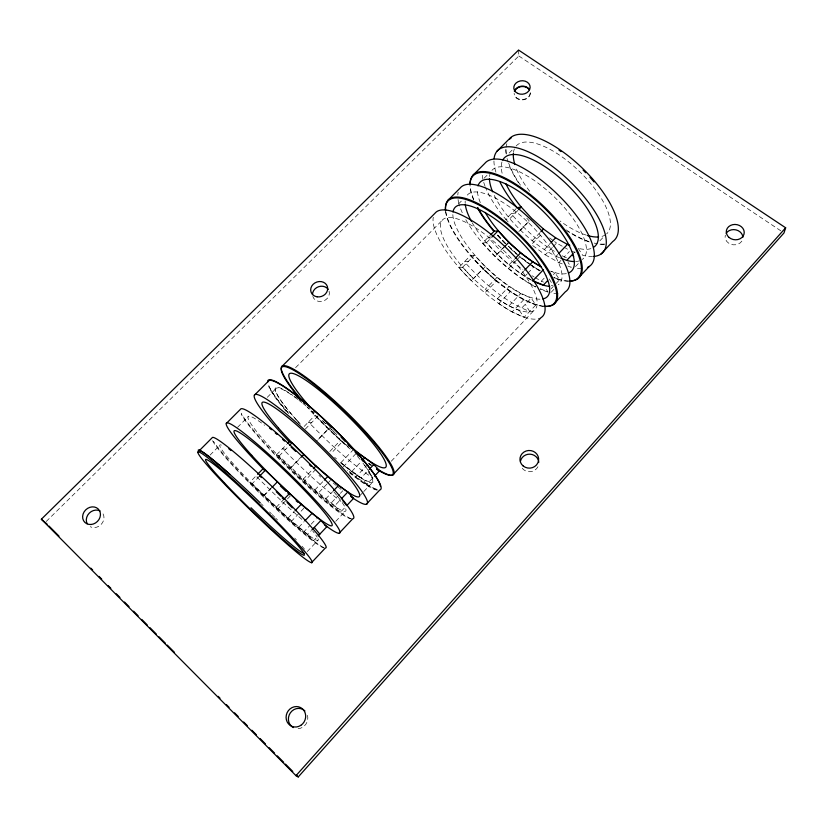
<?xml version="1.0" encoding="UTF-8"?>
<svg xmlns="http://www.w3.org/2000/svg" width="827" height="827" viewBox="0 0 827 827"><rect width="100%" height="100%" fill="white"/><g stroke="black" fill="none" stroke-linecap="round" stroke-linejoin="round"><path stroke-width="0.62" stroke-dasharray="4.13 3.1" d="M458.861 267.452L462.655 267.214L473.509 278.802L485.253 289.336L497.378 298.743L509.039 286.576L520.679 293.616L531.172 298.092L535.865 304.946L524.132 317.32L511.975 311.862C491.796 300.356 474.274 284.715 458.861 267.452L470.522 255.522L474.388 255.212L485.191 266.77L496.975 277.438L509.039 286.576M498.753 303.685L510.342 291.58L523.749 299.725L535.865 304.946M556.147 283.423L559.61 279.753L555.031 272.848L551.485 271.452M391.285 461.208L533.87 310.549M599.844 240.853L604.072 236.388M551.33 292.096L553.925 289.347M335.762 521.31L345.179 511.355M360.407 495.125L362.939 492.447M363.787 491.548L372.222 482.637M307.293 551.537L317.723 540.517M311.19 524.142L316.317 518.725M339.504 494.246L330.004 504.212L303.943 481.676L276.466 454.881L286.814 444.306M340.352 493.357L342.874 490.69M367.798 464.381L355.941 476.828L347.226 469.87M523.749 299.725L512.109 311.955M535.069 277.531L541.292 281.201L546.451 275.753M562.174 255.76L564.262 256.949L569.348 251.573M575.437 266.625L578.828 263.048M303.943 508.192L290.959 521.754L249.692 482.389L255.915 476.052L258.748 476.993L252.163 483.733L249.692 482.389M327.006 483.991L317.558 493.843M327.843 483.113L330.355 480.477M355.972 453.589L343.35 466.769M527.812 273.241L533.797 266.956L540.031 270.605M552.364 247.48L545.303 254.83L531.389 244.596L541.819 233.783M553.211 246.591L556.581 243.045L562.867 246.57M553.377 274.595L555.031 272.848M572.48 254.365L574.93 251.78M497.378 298.743L508.967 305.897L519.377 310.497L531.172 298.092M364.531 465.188A67.369 9.531 44.1 0 1 340.269 462.262L361.089 477.903L367.529 471.121L372.791 477.965L366.692 484.364L355.331 476.383M252.163 483.733L288.085 518.002L307.644 534.418L310.962 530.924M276.466 454.881L279.113 456.018L314.88 489.935L334.78 505.721L340.507 499.694M551.185 288.664L552.756 287.01M330.004 504.212L340.538 512.12L345.831 506.548M290.959 521.754L313.547 540.744L318.25 535.803M494.257 195.43A63.514 23.745 44.1 0 0 509.794 218.721C522.86 233.824 538.15 247.232 556.013 256.349L557.77 254.509M508.967 305.897L520.679 293.616M351.795 471.421L361.161 461.6M298.764 527.275L304.016 521.765M325.693 498.919L332.599 491.672M290.349 495.911L277.396 509.349M315.893 469.291L303.943 481.676M346.213 445.133L342.306 441.752L331.41 453.062M510.342 291.58L496.469 281.056L484.756 292.954M516.482 260.195L508.481 268.475L494.98 256.277L482.637 243.014L489.842 235.674M517.34 259.306L519.904 256.628L528.835 263.275M544.238 249.64L550.358 243.262M482.637 243.014L486.565 242.621L497.306 254.168L509.07 264.785L521.155 273.83L523.811 271.06M314.88 489.935L323.481 480.963M340.869 462.707L353.584 449.443M288.085 518.002L294.185 511.644M498.619 303.571L498.815 303.592A74.523 23.9 44.1 0 0 540.093 318.116M545.303 254.83L558.866 262.583L562.722 258.562M303.261 532.443L309.484 525.951M497.234 298.63L497.44 298.65A64.392 20.644 44.1 0 0 530.417 283.785A64.392 20.644 44.1 0 0 451.139 217.604A64.392 20.644 44.1 0 0 473.447 278.616L485.191 266.77M532.133 240.76L539.99 232.614M496.975 277.438L485.18 289.409M509.07 264.785L514.373 259.285M303.044 479.35L312.492 469.56M329.839 451.449L340.848 440.036M276.29 507.22L283.248 500.004M508.481 268.475L522.364 278.895L527.037 274.047M271.256 487.878L263.379 495.973M301.948 456.111L289.988 468.433M304.15 426.443L315.128 415.206L328.422 428.717L316.648 440.843M470.522 255.522L482.937 268.806L471.338 280.746M503.86 247.149L494.98 256.277M520.421 230.237L530.924 219.434M497.306 254.168L503.519 247.78M290.887 467.824L300.346 458.075M318.581 439.168L329.601 427.807L337.974 435.674M264.071 495.569L271.049 488.385M516.234 208.538L505.731 219.289L508.347 222.122M486.565 242.621L492.365 236.687M517.96 210.368L509.794 218.721L505.731 219.289A73.5 27.498 44.1 0 1 485.563 187.502M462.655 267.214L474.388 255.212M305.246 429.141L318.023 416.043L315.128 415.206M279.113 456.018L288.034 446.88M518.839 231.591L529.239 220.871L526.634 218.049M295.59 367.664L442.228 220.313M509.184 153.036L513.536 148.664M458.396 204.073L461.962 200.485M267.255 397.332L275.939 388.607M210.037 455.108L219.879 445.226M237.545 427.332L248.121 416.705M484.095 178.239L487.579 174.735M46.25 521.444L518.839 55.967L518.55 50.054M515.521 212.87L511.138 213.78C524.142 228.572 538.697 242.414 555.899 252.214M491.3 236.873L488.116 237.442L500.428 250.695L513.918 262.862L522.85 269.54M468.527 261.208L464.412 261.797C482.792 282.131 503.86 301.348 529.725 311.459L525.29 304.284M311.645 422.576L308.471 422.049C328.309 442.393 349.035 462.21 372.791 477.965M285.604 449.371L282.596 448.637C301.007 467.296 319.956 485.604 340.941 501.358M571.323 251.098L575.861 252.783M564.262 256.949L566.516 257.797M556.013 256.349L559.59 257.704M558.866 262.583L562.236 263.885M567.87 266.046L571.24 267.338L568.025 262.397M554.018 277.521L559.61 279.753M541.292 281.201L543.525 282.1M551.32 285.274L553.542 286.183M540.269 288.747L548.032 291.962L544.724 287.052M366.072 483.909L374.249 488.343A77.976 11.04 44.1 0 0 379.211 489.274M563.911 247.159L568.097 249.506M531.957 275.691L534.035 276.911M521.155 273.83L531.771 280.126M522.364 278.895L535.824 286.907M518.839 55.967L780.771 230.805M368.625 463.502L371.592 465.508M549.624 237.969L553.604 240.874M554.597 241.598L556.581 243.045M529.828 264.009L533.797 266.956M471.4 280.684L471.266 280.57A74.523 23.9 44.1 0 1 433.276 217.274M301.886 519.418L283.568 502.981L255.915 476.052M334.635 457.29L336.506 458.944M508.223 246.105L519.005 255.822M482.937 268.806L496.469 281.056M328.422 428.717L342.306 441.752M366.692 484.364L361.089 477.903M322.478 420.571L326.045 424.189M307.644 534.418L313.547 540.744M497.658 235.033L505.545 243.541M334.78 505.721L340.538 512.12M519.377 310.497L524.132 317.32M578.207 248.338L582.663 255.295A73.252 28.345 44.1 0 0 592.132 256.525M549.231 278.957L552.312 284.116M530.345 93.11A8.125 6.709 -5.9 0 1 522.044 99.964A8.125 6.709 -5.9 0 1 514.125 93.327M329.084 291.176A8.559 7.526 -20 0 1 323.223 301.038A8.559 7.526 -20 0 1 312.813 296.49M103.075 513.898A9.397 8.187 -43.1 0 1 100.997 524.587A9.397 8.187 -43.1 0 1 90.226 526.727M307.479 715.334A10.275 9.593 -65.1 0 1 298.123 728.68M537.932 466.738A9.273 8.777 0.6 0 1 521.889 467.896M741.84 241.112A8.932 7.608 7.7 0 1 730.83 244.254A8.932 7.608 7.7 0 1 725.32 235.157M294.712 538.077A78.844 5.272 44.1 0 1 296.407 539.928M302.062 546.275A78.844 5.272 44.1 0 1 304.522 549.149M261.239 503.798A79.413 5.313 44.1 0 1 263.089 505.597M269.519 511.954A79.413 5.313 44.1 0 1 271.328 513.753M272.217 514.652A79.413 5.313 44.1 0 1 274.864 517.309M275.722 518.178A79.413 5.313 44.1 0 1 277.541 520.028M530.334 92.727A8.125 6.709 -5.9 0 1 523.088 99.509A8.125 6.709 -5.9 0 1 514.332 94.681M579.293 260.887A63.514 23.745 44.1 0 1 575.685 261.508M489.543 176.513A63.514 23.745 44.1 0 1 489.977 174.166M491.951 170.362A63.514 23.745 44.1 0 1 555.475 198.087A63.514 23.745 44.1 0 1 582.229 259.461M581.639 268.703A73.5 27.498 44.1 0 1 574.961 268.186M485.087 186.292A73.5 27.498 44.1 0 1 482.141 174.001M566.361 273.613A63.731 22.991 44.1 0 1 550.534 271.142M480.311 202.615A63.731 22.991 44.1 0 1 477.468 188.628M531.647 280.27A63.948 22.226 44.1 0 1 472.072 222.504M465.188 203.132A63.948 22.226 44.1 0 1 465.188 200.982M467.307 195.1A63.948 22.226 44.1 0 1 530.076 224.251A63.948 22.226 44.1 0 1 558.266 284.757M558.018 293.688A74.006 25.73 44.1 0 1 550.606 292.748M547.856 292.003A74.006 25.73 44.1 0 1 540.269 289.15M535.648 286.948A74.006 25.73 44.1 0 1 464.598 217.46M462.262 212.725A74.006 25.73 44.1 0 1 459.192 204.641M458.83 203.308A74.006 25.73 44.1 0 1 458.055 199.483M457.817 194.945A74.006 25.73 44.1 0 1 458.179 192.309M568.066 281.149A73.231 26.402 44.1 0 1 553.656 277.82M539.659 270.884A73.231 26.402 44.1 0 1 529.445 264.237M528.453 263.524A73.231 26.402 44.1 0 1 519.573 256.67M518.601 255.874A73.231 26.402 44.1 0 1 508.026 246.405M505.276 243.707A73.231 26.402 44.1 0 1 497.296 235.271M473.664 200.02A73.231 26.402 44.1 0 1 470.015 185.579M568.914 281.087A73.748 26.619 44.1 0 1 554.266 277.727M540.176 270.749A73.748 26.619 44.1 0 1 531.875 265.446M530.882 264.754A73.748 26.619 44.1 0 1 519.945 256.442M517.206 254.158A73.748 26.619 44.1 0 1 508.202 245.991M505.555 243.396A73.748 26.619 44.1 0 1 497.523 234.899M473.737 199.4A73.748 26.619 44.1 0 1 470.129 186.034M539.959 299.198A64.175 21.44 44.1 0 1 486.152 267.152A64.175 21.44 44.1 0 1 452.845 214.431M543.07 306.331A73.748 24.614 44.1 0 1 483.599 269.509A73.748 24.614 44.1 0 1 445.577 211.34M543.794 306.248A74.265 24.82 44.1 0 1 484.756 270.026A74.265 24.82 44.1 0 1 445.805 211.795M333.87 431.57A67.132 10.493 44.1 0 1 331.079 428.903M325.611 423.527A67.132 10.493 44.1 0 1 322.912 420.798M288.923 413.634A77.976 11.04 44.1 0 1 268.299 384.886M371.426 465.074A77.686 12.147 44.1 0 1 369.328 463.575M348.86 447.18A77.686 12.147 44.1 0 1 345.893 444.595M344.911 443.717A77.686 12.147 44.1 0 1 311.21 410.709M300.449 424.23A67.369 9.531 44.1 0 1 298.009 421.563M297.213 420.685A67.369 9.531 44.1 0 1 292.789 395.42M293.926 396.236A67.369 9.531 44.1 0 1 295.694 397.518M312.678 411.298A67.369 9.531 44.1 0 1 314.549 412.942M357.533 456.421A67.369 9.531 44.1 0 1 360.076 459.502M370.734 465.25A77.149 12.023 44.1 0 1 368.656 463.761M350.276 449.154A77.149 12.023 44.1 0 1 307.479 407.463M495.921 172.15A73.252 28.345 44.1 0 1 493.946 160.924M604.837 244.12A72.993 29.203 44.1 0 1 594.22 243.097M588.71 241.474A72.993 29.203 44.1 0 1 566.03 229.834M520.462 185.165A72.993 29.203 44.1 0 1 508.987 163.901M506.31 154.029A72.993 29.203 44.1 0 1 505.938 148.901M590.923 248.596A63.297 24.49 44.1 0 1 579.438 248.627M502.113 173.225A63.297 24.49 44.1 0 1 502.299 161.079M605.757 234.599A63.079 25.223 44.1 0 1 598.975 236.935M586.364 235.168A63.079 25.223 44.1 0 1 560.003 220.964M529.662 191.244A63.079 25.223 44.1 0 1 515.666 166.909M513.464 152.457A63.079 25.223 44.1 0 1 514.394 148.922M516.141 146.048A63.079 25.223 44.1 0 1 579.438 171.427A63.079 25.223 44.1 0 1 606.615 233.907M604.123 244.182A72.487 28.966 44.1 0 1 598.552 244.048M589.248 241.929A72.487 28.966 44.1 0 1 567.56 231.26M518.405 182.726A72.487 28.966 44.1 0 1 508.481 163.27M508.067 162.061A72.487 28.966 44.1 0 1 507.054 158.557M506.083 153.377A72.487 28.966 44.1 0 1 505.948 148.436M506.062 147.309A72.487 28.966 44.1 0 1 506.879 143.764M318.013 538.77A68.403 5.541 44.1 0 1 264.051 495.58A68.403 5.541 44.1 0 1 222.215 445.474M312.813 531.099A68.403 5.541 44.1 0 1 314.239 532.929M315.759 535.017A68.403 5.541 44.1 0 1 317.165 537.157M323.719 547.505A79.165 6.42 44.1 0 1 267.038 499.549A79.165 6.42 44.1 0 1 213.48 441.277M324.494 548.094A78.617 6.327 44.1 0 1 265.364 498.815A78.617 6.327 44.1 0 1 212.094 439.395M337.892 496.779A67.897 7.567 44.1 0 1 325.817 499.591A67.897 7.567 44.1 0 1 258.706 434.113A67.897 7.567 44.1 0 1 264.63 425.295M318.995 475.298A67.897 7.567 44.1 0 1 320.7 477.107M333.974 491.972A67.897 7.567 44.1 0 1 336.961 495.611M350.917 518.519A78.575 8.756 44.1 0 1 293.337 472.279A78.575 8.756 44.1 0 1 241.35 413.211M351.899 518.88A78.027 8.652 44.1 0 1 296.552 476.197A78.027 8.652 44.1 0 1 241.246 414.058M362.981 463.172A67.39 9.531 44.1 0 1 340.776 462.934M299.312 423.114A67.39 9.531 44.1 0 1 296.934 420.478M296.159 419.62A67.39 9.531 44.1 0 1 292.21 395.347M294.464 396.95A67.39 9.531 44.1 0 1 298.061 399.617M299.012 400.34A67.39 9.531 44.1 0 1 301.927 402.615M302.92 403.4A67.39 9.531 44.1 0 1 305.949 405.861M306.827 406.595A67.39 9.531 44.1 0 1 313.226 412.032M377.701 489.966A77.996 11.03 44.1 0 1 347.268 470.315M287.755 412.373A77.996 11.03 44.1 0 1 268.806 385.568M341.013 489.326A78.286 9.903 44.1 0 1 337.23 486.307M336.269 485.511A78.286 9.903 44.1 0 1 333.302 483.061M376.864 490.091A77.449 10.916 44.1 0 1 349.594 472.92M285.925 411.112A77.449 10.916 44.1 0 1 268.713 386.395"/><path stroke-width="1.24" d="M785.65 227.797L783.996 232.956L298.237 776.946L295.983 775.664L41.35 519.232L518.55 50.054L785.65 227.797L295.983 775.664M318.25 535.803L326.727 526.83L320.886 520.472L301.162 504.367L265.312 470.274L262.759 469.023L257.621 474.295M287.651 443.437L289.347 441.701L292.076 442.745L315.924 466.004L338.646 485.335L347.836 491.982L353.511 498.412L346.72 505.617L342.864 500.78M374.466 476.187L379.49 470.852C371.416 460.174 358.318 455.036 349.015 445.495M392.587 475.091L541.044 317.609A74.523 23.9 44.1 0 0 506.868 248.524A74.523 23.9 44.1 0 0 435.023 213.221L281.676 366.712M600.96 254.054L612.766 241.525A72.993 29.203 44.1 0 0 583.624 169.39A72.993 29.203 44.1 0 0 509.101 139.091L496.903 151.3M553.263 304.636L565.379 291.776A74.006 25.73 44.1 0 0 532.929 221.636A74.006 25.73 44.1 0 0 460.153 188.049L447.645 200.589M366.278 504.284L379.758 489.987A77.996 11.03 44.1 0 0 333.56 428.541A77.996 11.03 44.1 0 0 268.372 381.216L254.447 395.151M311.5 562.691A79.464 5.22 44.1 0 0 233.948 480.27A79.464 5.22 44.1 0 0 219.465 478.771A79.464 5.22 44.1 0 0 311.5 562.691L325.383 547.97A79.165 6.42 44.1 0 0 274.905 489.315A79.165 6.42 44.1 0 0 212.188 437.731L197.849 452.09M339.101 533.27L352.767 518.756A78.575 8.756 44.1 0 0 304.47 458.685A78.575 8.756 44.1 0 0 240.492 409.262L226.36 423.403M577.432 278.988L589.289 266.428M547.567 280.704L543.401 285.088L532.836 280.756L543.504 269.581M560.778 258.158L566.733 260.412L572.48 254.365L573.68 256.442M369.142 469.426L373.959 464.35M311.789 530.055L320.886 520.472M341.324 498.836L347.836 491.982M558.649 253.589L567.415 244.399L569.813 245.278M362.867 459.822L364.573 458.034M304.894 520.845L311.903 513.495M333.467 490.762L338.646 485.335M551.227 242.352L555.599 237.804L567.415 244.399M524.69 270.14L532.66 261.839L541.189 266.79M324.339 480.073L327.781 476.486M295.063 510.735L301.162 504.367M540.868 231.705L543.484 228.996L555.599 237.804M515.262 258.365L520.565 252.866L532.66 261.839M313.35 468.671L315.924 466.004M284.126 499.094L289.347 493.688M504.398 246.859L508.832 242.301L498.143 230.764L494.143 231.25L490.7 234.785M301.204 457.186L303.788 454.53M271.928 487.485L277.159 482.089M492.365 236.687L498.143 230.764M518.777 209.531L521.227 207.029A63.297 24.49 44.1 0 1 505.876 183.666M259.575 476.145L265.312 470.274M289.646 445.226L292.076 442.745M472.61 175.593L484.849 163.353A73.5 27.498 44.1 0 1 560.437 197.198A73.5 27.498 44.1 0 1 587.428 267.452M376.533 468.847L379.49 470.852M350.617 496.303L353.511 498.412M41.35 519.232L47.16 524.173M543.484 228.996L531.802 218.524L521.227 207.029L517.092 207.67A73.252 28.345 44.1 0 1 499.88 181.847M508.832 242.301L520.565 252.866M48.979 526.013L58.986 536.082M90.825 568.139L92.645 569.968M99.013 576.378L101.742 579.127M108.11 585.537L110.839 588.286M116.297 593.776L119.936 597.445M124.484 602.025L129.033 606.604M133.581 611.184L138.13 615.753M141.768 619.423L147.227 624.912M149.956 627.662L156.324 634.071M159.053 636.821L165.421 643.23M167.24 645.06L174.518 652.389M218.183 696.344L220.003 698.184M226.371 704.594L229.1 707.343M234.558 712.833L238.197 716.492M243.655 721.992L247.294 725.651M251.842 730.231L256.391 734.81M260.029 738.48L265.488 743.969M269.126 747.639L274.585 753.128M277.314 755.878L283.682 762.287M285.501 764.117L292.779 771.446M296.417 775.106L298.237 776.946M314.281 527.44L319.822 534.159M514.456 91.59A8.125 6.709 -5.9 0 1 521.361 86.587A8.125 6.709 -5.9 0 1 529.342 89.771M312.513 294.546A8.559 7.526 -20 0 1 318.684 286.68A8.559 7.526 -20 0 1 328.216 289.419M87.207 523.739A9.397 8.187 -43.1 0 1 89.316 513.091A9.397 8.187 -43.1 0 1 100.057 510.941M293.244 727.584A10.275 9.593 -65.1 0 1 290.38 712.802A10.275 9.593 -65.1 0 1 304.936 710.941M520.441 461.321A9.273 8.777 0.6 0 1 538.801 462.262M726.137 233.328A8.932 7.608 7.7 0 1 736.009 229.885A8.932 7.608 7.7 0 1 742.884 237.297M198.583 450.674A78.844 5.272 44.1 0 1 229.792 474.347M198.18 450.281A79.413 5.313 44.1 0 1 260.319 502.899M304.088 553.346A68.62 4.59 44.1 0 1 250.984 507.737M514.435 91.197A8.125 6.709 -5.9 0 1 521.351 86.194A8.125 6.709 -5.9 0 1 529.332 89.378M574.548 261.549A63.514 23.745 44.1 0 1 566.733 260.412M492.644 191.833A63.514 23.745 44.1 0 1 489.45 178.725M477.985 185.91A63.731 22.991 44.1 0 1 541.292 209.489A63.731 22.991 44.1 0 1 568.521 272.982M541.323 266.852A63.731 22.991 44.1 0 1 485.211 212.446M549.707 286.431A63.948 22.226 44.1 0 1 532.66 280.798M471.504 221.491A63.948 22.226 44.1 0 1 465.281 204.29M470.056 184.855A73.748 26.619 44.1 0 1 544.125 206.667A73.748 26.619 44.1 0 1 569.927 281.077M494.195 231.064A73.748 26.619 44.1 0 1 477.696 207.525M470.056 183.387A73.231 26.402 44.1 0 1 545.21 208.921A73.231 26.402 44.1 0 1 569.193 281.149M493.988 231.457A73.231 26.402 44.1 0 1 477.592 208.084M452.989 212.053A64.175 21.44 44.1 0 1 515.996 236.377A64.175 21.44 44.1 0 1 542.75 298.94M445.474 210.203A73.748 24.614 44.1 0 1 517.65 233.958A73.748 24.614 44.1 0 1 545.313 306.455M445.629 210.616A74.265 24.82 44.1 0 1 519.087 234.165A74.265 24.82 44.1 0 1 543.794 306.248M310.57 407.628A67.132 10.493 44.1 0 1 305.225 379.841A67.132 10.493 44.1 0 1 381.04 454.281A67.132 10.493 44.1 0 1 347.805 444.192M302.827 401.343A77.686 12.147 44.1 0 1 294.877 369.938A77.686 12.147 44.1 0 1 376.14 443.789A77.686 12.147 44.1 0 1 377.319 469.033M267.607 382.281A77.976 11.04 44.1 0 1 321.92 417.284A77.976 11.04 44.1 0 1 380.492 486.483M301.772 400.971A77.149 12.023 44.1 0 1 295.136 371.075A77.149 12.023 44.1 0 1 375.623 444.45A77.149 12.023 44.1 0 1 376.595 469.178M494.07 158.639A73.252 28.345 44.1 0 1 570.981 182.395A73.252 28.345 44.1 0 1 593.166 256.484M502.764 160.066A63.297 24.49 44.1 0 1 565.895 183.398A63.297 24.49 44.1 0 1 593.92 247.108M597.952 237.008A63.079 25.223 44.1 0 1 587.542 235.53M514.88 164.573A63.079 25.223 44.1 0 1 513.34 153.564M509.763 139.081A72.487 28.966 44.1 0 1 511.448 137.675M558.98 150.152A72.487 28.966 44.1 0 1 561.047 151.568M583.076 170.073A72.487 28.966 44.1 0 1 585.702 172.729M589.971 177.288A72.487 28.966 44.1 0 1 594.034 181.93M282.11 497.802A68.403 5.541 44.1 0 1 283.857 499.549M228.8 448.761A78.617 6.327 44.1 0 1 231.043 450.581M259.668 475.897A78.617 6.327 44.1 0 1 261.487 477.603M276.239 491.745A78.617 6.327 44.1 0 1 280.798 496.241M287.041 502.496A78.617 6.327 44.1 0 1 292.313 507.871M264.754 470.553A78.865 7.598 44.1 0 1 232.501 425.047A78.865 7.598 44.1 0 1 315.945 500.759A78.865 7.598 44.1 0 1 324.38 524.649M297.947 502.382A78.865 7.598 44.1 0 1 296.118 500.728M289.677 494.804A78.865 7.598 44.1 0 1 287.817 493.068M285.946 491.31A78.865 7.598 44.1 0 1 280.312 485.935M269.53 428.086A78.027 8.652 44.1 0 1 271.494 429.72M275.257 432.924A78.027 8.652 44.1 0 1 277.066 434.485M282.669 439.416A78.027 8.652 44.1 0 1 284.571 441.122M291.104 447.107A78.027 8.652 44.1 0 1 295.715 451.408M309.391 464.681A78.027 8.652 44.1 0 1 311.179 466.469M289.295 441.763A78.286 9.903 44.1 0 1 261.59 396.298A78.286 9.903 44.1 0 1 344.652 470.17A78.286 9.903 44.1 0 1 351.713 497.285M296.2 396.598A77.449 10.916 44.1 0 1 300.428 399.948M303.478 402.439A77.449 10.916 44.1 0 1 305.277 403.938M326.686 423.073A77.449 10.916 44.1 0 1 331.255 427.445M341.075 437.183A77.449 10.916 44.1 0 1 345.386 441.639M355.093 452.08A77.449 10.916 44.1 0 1 358.463 455.863M361.719 459.636A77.449 10.916 44.1 0 1 363.435 461.683M300.821 725.351A10.358 9.666 -64.8 0 0 300.749 707.643A10.358 9.666 -64.8 0 0 286.09 717.371A10.358 9.666 -64.8 0 0 300.821 725.351M90.97 524.494A9.469 8.239 -42.9 0 0 99.529 510.714A9.469 8.239 -42.9 0 0 84.116 511.851A9.469 8.239 -42.9 0 0 90.97 524.494M729.135 237.504A8.994 7.65 7.6 0 0 744 234.175A8.994 7.65 7.6 0 0 732.65 224.686A8.994 7.65 7.6 0 0 729.135 237.504M517.733 93.41A8.177 6.74 -6 0 0 530.128 87.362A8.177 6.74 -6 0 0 518.033 81.708A8.177 6.74 -6 0 0 517.733 93.41M523.243 466.035A9.345 8.828 0.3 0 0 538.491 460.908A9.345 8.828 0.3 0 0 526.168 450.984A9.345 8.828 0.3 0 0 523.243 466.035M317.092 296.821A8.621 7.567 -20 0 0 327.378 286.524A8.621 7.567 -20 0 0 313.102 284.323A8.621 7.567 -20 0 0 317.092 296.821M224.551 483.03A68.662 4.507 44.1 0 0 303.819 555.217A68.662 4.507 44.1 0 0 236.377 483.65A68.662 4.507 44.1 0 0 224.551 483.03M251.728 455.336A68.145 6.564 44.1 0 0 331.472 525.838A68.145 6.564 44.1 0 0 265.932 453.33A68.145 6.564 44.1 0 0 251.728 455.336M278.503 428.045A67.638 8.559 44.1 0 0 358.722 496.903A67.638 8.559 44.1 0 0 295.022 423.486A67.638 8.559 44.1 0 0 278.503 428.045"/></g></svg>
